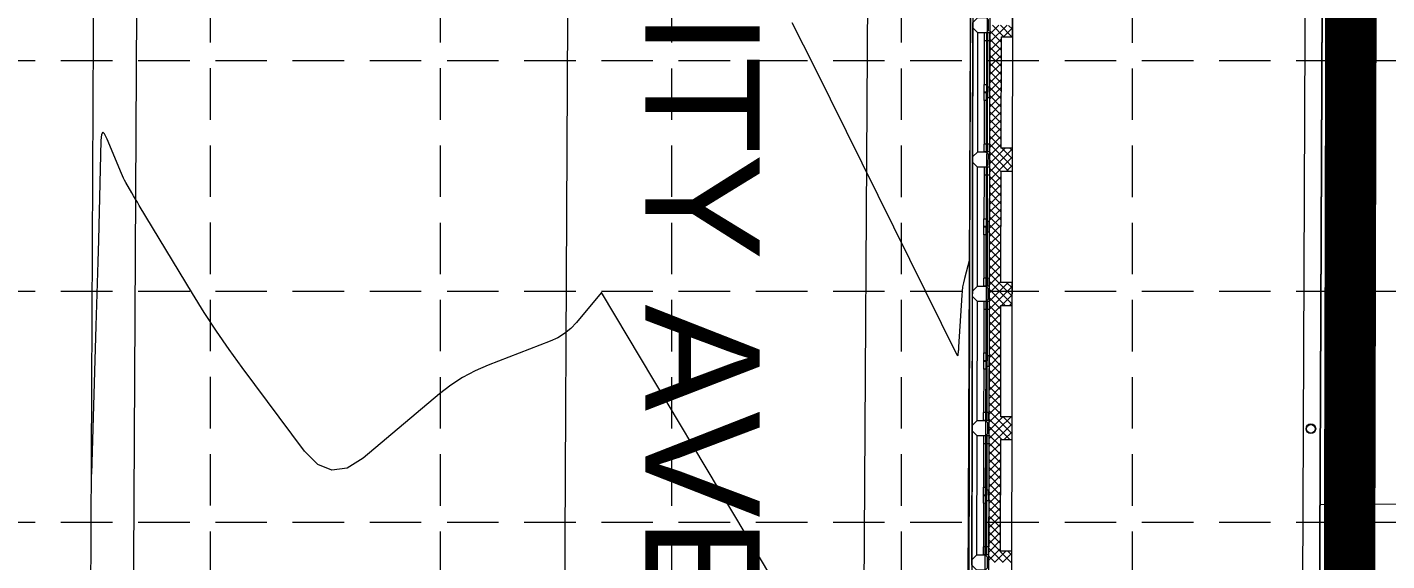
# Model space of a CAD drawing. Extents: x 4841 to 5381, y 4863 to 5725.
# Drawn here: x 4952.6 to 5031.8, y 5197.3 to 5228.5 of the extents above; entities that cross this region are included whole.
import ezdxf
from ezdxf.enums import TextEntityAlignment as Align

# ---------------------------------------------------------------- set-up
doc = ezdxf.new("R2010")
doc.units = 0
doc.header["$MEASUREMENT"] = 0
doc.linetypes.add('DASHED', pattern=[0.75, 0.5, -0.25])
doc.linetypes.add('HIDDEN', pattern=[0.375, 0.25, -0.125])
for name, color, linetype, lineweight in [('10', 7, 'Continuous', 0), ('2', 7, 'Continuous', 0), ('22', 7, 'Continuous', 0), ('27', 7, 'Continuous', 0), ('3', 7, 'Continuous', 0), ('EC', 35, 'Continuous', 0)]:
    doc.layers.add(name, color=color, linetype=linetype, lineweight=lineweight)
doc.layers.add('GRID', color=254, linetype='HIDDEN')
doc.layers.add('LIMITS OF DISTURBANCE', color=1, linetype='HIDDEN')
doc.styles.get("Standard").update_dxf_attribs({"font": 'ARIAL.TTF'})

msp = doc.modelspace()

# ---------------------------------------------------------------- linework, layer by layer
at = {"layer": '2', "color": 7, "linetype": 'HIDDEN', "lineweight": 0}
msp.add_line((5007.761, 5283.793), (5007.093, 5125.941), dxfattribs=at)
at = {"layer": '22', "color": 7, "linetype": 'Continuous', "lineweight": 0}
for p, q in [((5007.602, 5283.825), (5007.322, 5126.336)), ((5007.768, 5283.824), (5007.475, 5118.336)), ((5008.746, 5283.208), (5008.469, 5126.949)), ((5008.746, 5283.208), (5008.469, 5126.949)), ((5010.044, 5262.907), (5009.804, 5128.113)), ((5010.044, 5262.907), (5009.804, 5128.113)), ((5008.648, 5228.027), (5009.189, 5228.566)), ((5008.648, 5227.556), (5009.661, 5228.566)), ((5008.648, 5228.027), (5009.189, 5228.566)), ((5008.648, 5227.556), (5009.661, 5228.566)), ((5009.478, 5227.899), (5008.812, 5228.567)), ((5009.478, 5227.899), (5008.812, 5228.567)), ((5009.949, 5227.898), (5009.284, 5228.566)), ((5009.949, 5227.898), (5009.284, 5228.566)), ((5009.982, 5228.337), (5009.755, 5228.565)), ((5009.982, 5228.337), (5009.755, 5228.565)), ((5009.981, 5227.898), (5009.984, 5229.232)), ((5007.657, 5220.893), (5007.67, 5228.416)), ((5007.657, 5220.893), (5007.67, 5228.416)), ((5007.952, 5221.187), (5007.964, 5228.121)), ((5007.952, 5221.187), (5007.964, 5228.121)), ((5008.336, 5228.12), (5008.335, 5227.662)), ((5008.336, 5228.12), (5008.335, 5227.662)), ((5008.649, 5228.119), (5008.336, 5228.12)), ((5008.649, 5228.119), (5008.336, 5228.12)), ((5008.461, 5228.12), (5008.449, 5221.186)), ((5008.461, 5228.12), (5008.449, 5221.186)), ((5008.524, 5228.12), (5008.511, 5221.186)), ((5008.524, 5228.12), (5008.511, 5221.186)), ((5008.647, 5227.084), (5009.315, 5227.75)), ((5008.647, 5227.084), (5009.315, 5227.75)), ((5008.649, 5228.119), (5008.648, 5227.661)), ((5008.649, 5228.119), (5008.648, 5227.661)), ((5009.313, 5227.12), (5008.648, 5227.787)), ((5009.313, 5227.12), (5008.648, 5227.787)), ((5009.314, 5227.591), (5008.649, 5228.259)), ((5009.314, 5227.591), (5008.649, 5228.259)), ((5009.315, 5227.9), (5009.303, 5221.403)), ((5009.315, 5227.9), (5009.303, 5221.403)), ((5009.315, 5227.9), (5009.981, 5227.898)), ((5009.315, 5227.9), (5009.981, 5227.898)), ((5009.464, 5227.899), (5009.982, 5228.415)), ((5009.464, 5227.899), (5009.982, 5228.415)), ((5009.936, 5227.898), (5009.982, 5227.944)), ((5009.936, 5227.898), (5009.982, 5227.944)), ((5008.335, 5227.662), (5008.331, 5225.122)), ((5008.335, 5227.662), (5008.331, 5225.122)), ((5008.46, 5227.661), (5008.335, 5227.662)), ((5008.46, 5227.661), (5008.335, 5227.662)), ((5008.648, 5227.661), (5008.523, 5227.661)), ((5008.648, 5227.661), (5008.523, 5227.661)), ((5008.648, 5227.661), (5008.643, 5224.955)), ((5008.648, 5227.661), (5008.643, 5224.955)), ((5008.646, 5226.613), (5009.314, 5227.279)), ((5008.646, 5226.613), (5009.314, 5227.279)), ((5009.313, 5226.648), (5008.647, 5227.316)), ((5009.313, 5226.648), (5008.647, 5227.316)), ((5008.644, 5225.67), (5009.312, 5226.336)), ((5008.644, 5225.67), (5009.312, 5226.336)), ((5008.645, 5226.142), (5009.313, 5226.807)), ((5008.645, 5226.142), (5009.313, 5226.807)), ((5009.311, 5225.705), (5008.645, 5226.373)), ((5009.311, 5225.705), (5008.645, 5226.373)), ((5009.312, 5226.177), (5008.646, 5226.845)), ((5009.312, 5226.177), (5008.646, 5226.845)), ((5008.642, 5224.727), (5009.31, 5225.393)), ((5008.642, 5224.727), (5009.31, 5225.393)), ((5008.643, 5225.199), (5009.311, 5225.864)), ((5008.643, 5225.199), (5009.311, 5225.864)), ((5009.309, 5224.763), (5008.644, 5225.43)), ((5009.309, 5224.763), (5008.644, 5225.43)), ((5009.31, 5225.234), (5008.645, 5225.902)), ((5009.31, 5225.234), (5008.645, 5225.902)), ((5008.643, 5224.955), (5008.518, 5224.955)), ((5008.643, 5224.955), (5008.518, 5224.955)), ((5008.642, 5224.35), (5008.643, 5224.955)), ((5008.642, 5224.35), (5008.643, 5224.955)), ((5008.642, 5224.256), (5009.31, 5224.921)), ((5008.642, 5224.256), (5009.31, 5224.921)), ((5009.308, 5224.291), (5008.643, 5224.959)), ((5009.308, 5224.291), (5008.643, 5224.959)), ((5008.329, 5224.184), (5008.325, 5221.645)), ((5008.329, 5224.184), (5008.325, 5221.645)), ((5008.517, 5224.351), (5008.642, 5224.35)), ((5008.517, 5224.351), (5008.642, 5224.35)), ((5008.642, 5224.35), (5008.637, 5221.644)), ((5008.642, 5224.35), (5008.637, 5221.644)), ((5008.64, 5223.313), (5009.308, 5223.979)), ((5008.64, 5223.313), (5009.308, 5223.979)), ((5008.641, 5223.785), (5009.309, 5224.45)), ((5008.641, 5223.785), (5009.309, 5224.45)), ((5009.307, 5223.348), (5008.641, 5224.016)), ((5009.307, 5223.348), (5008.641, 5224.016)), ((5009.308, 5223.82), (5008.642, 5224.488)), ((5009.308, 5223.82), (5008.642, 5224.488)), ((5008.638, 5222.37), (5009.306, 5223.036)), ((5008.638, 5222.37), (5009.306, 5223.036)), ((5008.639, 5222.842), (5009.307, 5223.507)), ((5008.639, 5222.842), (5009.307, 5223.507)), ((5009.306, 5222.877), (5008.64, 5223.545)), ((5009.306, 5222.877), (5008.64, 5223.545)), ((5009.305, 5222.406), (5008.64, 5223.073)), ((5009.305, 5222.406), (5008.64, 5223.073)), ((5008.637, 5221.899), (5009.305, 5222.564)), ((5008.637, 5221.899), (5009.305, 5222.564)), ((5009.304, 5221.934), (5008.639, 5222.602)), ((5009.304, 5221.934), (5008.639, 5222.602)), ((5008.324, 5221.186), (5008.325, 5221.645)), ((5008.324, 5221.186), (5008.325, 5221.645)), ((5008.45, 5221.644), (5008.325, 5221.645)), ((5008.45, 5221.644), (5008.325, 5221.645)), ((5008.637, 5221.644), (5008.512, 5221.644)), ((5008.637, 5221.644), (5008.512, 5221.644)), ((5008.636, 5221.186), (5008.637, 5221.644)), ((5008.636, 5221.186), (5008.637, 5221.644)), ((5008.636, 5220.956), (5009.304, 5221.622)), ((5008.636, 5220.956), (5009.304, 5221.622)), ((5008.637, 5221.428), (5009.304, 5222.093)), ((5008.637, 5221.428), (5009.304, 5222.093)), ((5009.557, 5220.736), (5008.637, 5221.659)), ((5009.557, 5220.736), (5008.637, 5221.659)), ((5009.303, 5221.463), (5008.638, 5222.131)), ((5009.303, 5221.463), (5008.638, 5222.131)), ((5008.888, 5220.737), (5009.556, 5221.403)), ((5008.888, 5220.737), (5009.556, 5221.403)), ((5009.97, 5221.402), (5009.303, 5221.403)), ((5009.97, 5221.402), (5009.303, 5221.403)), ((5009.969, 5220.795), (5009.363, 5221.403)), ((5009.969, 5220.795), (5009.363, 5221.403)), ((5009.97, 5221.266), (5009.834, 5221.402)), ((5009.97, 5221.266), (5009.834, 5221.402)), ((5008.636, 5221.186), (5008.324, 5221.186)), ((5008.636, 5221.186), (5008.324, 5221.186)), ((5008.633, 5219.542), (5009.831, 5220.736)), ((5008.633, 5219.542), (5009.831, 5220.736)), ((5008.634, 5220.013), (5009.36, 5220.736)), ((5008.634, 5220.013), (5009.36, 5220.736)), ((5008.635, 5220.485), (5008.888, 5220.737)), ((5008.635, 5220.485), (5008.888, 5220.737)), ((5009.301, 5220.049), (5008.635, 5220.716)), ((5009.301, 5220.049), (5008.635, 5220.716)), ((5009.085, 5220.737), (5008.636, 5221.188)), ((5009.085, 5220.737), (5008.636, 5221.188)), ((5009.751, 5220.069), (5009.085, 5220.737)), ((5009.751, 5220.069), (5009.085, 5220.737)), ((5009.36, 5220.736), (5009.97, 5221.344)), ((5009.36, 5220.736), (5009.97, 5221.344)), ((5009.968, 5220.323), (5009.557, 5220.736)), ((5009.968, 5220.323), (5009.557, 5220.736)), ((5009.831, 5220.736), (5009.969, 5220.873)), ((5009.831, 5220.736), (5009.969, 5220.873)), ((5007.643, 5213.063), (5007.656, 5220.586)), ((5007.643, 5213.063), (5007.656, 5220.586)), ((5007.938, 5213.357), (5007.95, 5220.291)), ((5007.938, 5213.357), (5007.95, 5220.291)), ((5008.321, 5219.832), (5008.317, 5217.292)), ((5008.321, 5219.832), (5008.317, 5217.292)), ((5008.322, 5220.29), (5008.321, 5219.832)), ((5008.322, 5220.29), (5008.321, 5219.832)), ((5008.446, 5219.832), (5008.321, 5219.832)), ((5008.446, 5219.832), (5008.321, 5219.832)), ((5008.635, 5220.29), (5008.322, 5220.29)), ((5008.635, 5220.29), (5008.322, 5220.29)), ((5008.447, 5220.29), (5008.435, 5213.356)), ((5008.447, 5220.29), (5008.435, 5213.356)), ((5008.51, 5220.29), (5008.497, 5213.356)), ((5008.51, 5220.29), (5008.497, 5213.356)), ((5008.634, 5219.832), (5008.509, 5219.832)), ((5008.634, 5219.832), (5008.509, 5219.832)), ((5008.634, 5219.832), (5008.629, 5217.125)), ((5008.634, 5219.832), (5008.629, 5217.125)), ((5008.635, 5220.29), (5008.634, 5219.832)), ((5008.635, 5220.29), (5008.634, 5219.832)), ((5009.3, 5219.577), (5008.635, 5220.245)), ((5009.3, 5219.577), (5008.635, 5220.245)), ((5009.301, 5220.07), (5009.289, 5213.574)), ((5009.301, 5220.07), (5009.289, 5213.574)), ((5009.301, 5220.07), (5009.968, 5220.069)), ((5009.301, 5220.07), (5009.968, 5220.069)), ((5009.635, 5220.069), (5009.968, 5220.402)), ((5009.635, 5220.069), (5009.968, 5220.402)), ((5008.632, 5219.071), (5009.3, 5219.736)), ((5008.632, 5219.071), (5009.3, 5219.736)), ((5008.632, 5218.599), (5009.299, 5219.265)), ((5008.632, 5218.599), (5009.299, 5219.265)), ((5009.298, 5218.634), (5008.633, 5219.302)), ((5009.298, 5218.634), (5008.633, 5219.302)), ((5009.299, 5219.106), (5008.634, 5219.774)), ((5009.299, 5219.106), (5008.634, 5219.774)), ((5008.63, 5217.656), (5009.298, 5218.322)), ((5008.63, 5217.656), (5009.298, 5218.322)), ((5008.631, 5218.128), (5009.299, 5218.793)), ((5008.631, 5218.128), (5009.299, 5218.793)), ((5009.297, 5217.692), (5008.631, 5218.359)), ((5009.297, 5217.692), (5008.631, 5218.359)), ((5009.298, 5218.163), (5008.632, 5218.831)), ((5009.298, 5218.163), (5008.632, 5218.831)), ((5008.629, 5217.185), (5009.297, 5217.85)), ((5008.629, 5217.185), (5009.297, 5217.85)), ((5009.296, 5217.22), (5008.63, 5217.888)), ((5009.296, 5217.22), (5008.63, 5217.888)), ((5008.629, 5217.125), (5008.504, 5217.125)), ((5008.629, 5217.125), (5008.504, 5217.125)), ((5008.627, 5216.242), (5009.295, 5216.908)), ((5008.627, 5216.242), (5009.295, 5216.908)), ((5008.628, 5216.714), (5009.296, 5217.379)), ((5008.628, 5216.714), (5009.296, 5217.379)), ((5008.628, 5216.521), (5008.629, 5217.125)), ((5008.628, 5216.521), (5008.629, 5217.125)), ((5009.294, 5216.277), (5008.629, 5216.945)), ((5009.294, 5216.277), (5008.629, 5216.945)), ((5009.295, 5216.749), (5008.63, 5217.417)), ((5009.295, 5216.749), (5008.63, 5217.417)), ((5008.315, 5216.355), (5008.311, 5213.815)), ((5008.315, 5216.355), (5008.311, 5213.815)), ((5008.503, 5216.521), (5008.628, 5216.521)), ((5008.503, 5216.521), (5008.628, 5216.521)), ((5008.628, 5216.521), (5008.623, 5213.814)), ((5008.628, 5216.521), (5008.623, 5213.814)), ((5008.626, 5215.299), (5009.294, 5215.965)), ((5008.626, 5215.299), (5009.294, 5215.965)), ((5008.627, 5215.771), (5009.294, 5216.436)), ((5008.627, 5215.771), (5009.294, 5216.436)), ((5009.292, 5215.334), (5008.627, 5216.002)), ((5009.292, 5215.334), (5008.627, 5216.002)), ((5009.293, 5215.806), (5008.628, 5216.474)), ((5009.293, 5215.806), (5008.628, 5216.474)), ((5008.625, 5214.828), (5009.293, 5215.493)), ((5008.625, 5214.828), (5009.293, 5215.493)), ((5009.291, 5214.392), (5008.625, 5215.06)), ((5009.291, 5214.392), (5008.625, 5215.06)), ((5009.292, 5214.863), (5008.626, 5215.531)), ((5009.292, 5214.863), (5008.626, 5215.531)), ((5008.623, 5213.885), (5009.291, 5214.551)), ((5008.623, 5213.885), (5009.291, 5214.551)), ((5008.624, 5214.357), (5009.292, 5215.022)), ((5008.624, 5214.357), (5009.292, 5215.022)), ((5009.29, 5213.92), (5008.624, 5214.588)), ((5009.29, 5213.92), (5008.624, 5214.588)), ((5008.31, 5213.357), (5008.311, 5213.815)), ((5008.31, 5213.357), (5008.311, 5213.815)), ((5008.436, 5213.815), (5008.311, 5213.815)), ((5008.436, 5213.815), (5008.311, 5213.815)), ((5008.623, 5213.814), (5008.498, 5213.815)), ((5008.623, 5213.814), (5008.498, 5213.815)), ((5008.622, 5213.414), (5009.29, 5214.079)), ((5008.622, 5213.414), (5009.29, 5214.079)), ((5008.622, 5213.356), (5008.623, 5213.814)), ((5008.622, 5213.356), (5008.623, 5213.814)), ((5008.622, 5212.942), (5009.289, 5213.608)), ((5008.622, 5212.942), (5009.289, 5213.608)), ((5009.359, 5212.907), (5008.623, 5213.645)), ((5009.359, 5212.907), (5008.623, 5213.645)), ((5009.83, 5212.906), (5008.624, 5214.117)), ((5009.83, 5212.906), (5008.624, 5214.117)), ((5009.059, 5212.907), (5009.727, 5213.573)), ((5009.059, 5212.907), (5009.727, 5213.573)), ((5009.956, 5213.572), (5009.289, 5213.574)), ((5009.956, 5213.572), (5009.289, 5213.574)), ((5009.955, 5213.252), (5009.636, 5213.573)), ((5009.955, 5213.252), (5009.636, 5213.573)), ((5009.954, 5212.239), (5009.956, 5213.572)), ((5007.629, 5205.234), (5007.642, 5212.757)), ((5007.629, 5205.234), (5007.642, 5212.757)), ((5008.622, 5213.356), (5008.31, 5213.357)), ((5008.622, 5213.356), (5008.31, 5213.357)), ((5008.62, 5212), (5009.53, 5212.907)), ((5008.62, 5212), (5009.53, 5212.907)), ((5008.621, 5212.471), (5009.059, 5212.907)), ((5008.621, 5212.471), (5009.059, 5212.907)), ((5009.287, 5212.035), (5008.621, 5212.703)), ((5009.287, 5212.035), (5008.621, 5212.703)), ((5008.887, 5212.908), (5008.622, 5213.174)), ((5008.887, 5212.908), (5008.622, 5213.174)), ((5009.553, 5212.24), (5008.887, 5212.908)), ((5009.553, 5212.24), (5008.887, 5212.908)), ((5009.334, 5212.24), (5009.955, 5212.859)), ((5009.334, 5212.24), (5009.955, 5212.859)), ((5009.954, 5212.31), (5009.359, 5212.907)), ((5009.954, 5212.31), (5009.359, 5212.907)), ((5009.53, 5212.907), (5009.956, 5213.33)), ((5009.53, 5212.907), (5009.956, 5213.33)), ((5009.955, 5212.781), (5009.83, 5212.906)), ((5009.955, 5212.781), (5009.83, 5212.906)), ((5007.924, 5205.528), (5007.936, 5212.461)), ((5007.924, 5205.528), (5007.936, 5212.461)), ((5008.307, 5212.002), (5008.303, 5209.463)), ((5008.307, 5212.002), (5008.303, 5209.463)), ((5008.308, 5212.461), (5008.307, 5212.002)), ((5008.308, 5212.461), (5008.307, 5212.002)), ((5008.432, 5212.002), (5008.307, 5212.002)), ((5008.432, 5212.002), (5008.307, 5212.002)), ((5008.621, 5212.46), (5008.308, 5212.461)), ((5008.621, 5212.46), (5008.308, 5212.461)), ((5008.433, 5212.461), (5008.421, 5205.527)), ((5008.433, 5212.461), (5008.421, 5205.527)), ((5008.496, 5212.46), (5008.483, 5205.527)), ((5008.496, 5212.46), (5008.483, 5205.527)), ((5008.62, 5212.002), (5008.495, 5212.002)), ((5008.62, 5212.002), (5008.495, 5212.002)), ((5008.62, 5212.002), (5008.615, 5209.295)), ((5008.62, 5212.002), (5008.615, 5209.295)), ((5008.619, 5211.528), (5009.287, 5212.194)), ((5008.619, 5211.528), (5009.287, 5212.194)), ((5008.621, 5212.46), (5008.62, 5212.002)), ((5008.621, 5212.46), (5008.62, 5212.002)), ((5009.286, 5211.563), (5008.62, 5212.231)), ((5009.286, 5211.563), (5008.62, 5212.231)), ((5009.287, 5212.24), (5009.275, 5205.744)), ((5009.287, 5212.24), (5009.275, 5205.744)), ((5009.287, 5212.24), (5009.954, 5212.239)), ((5009.287, 5212.24), (5009.954, 5212.239)), ((5009.805, 5212.239), (5009.954, 5212.388)), ((5009.805, 5212.239), (5009.954, 5212.388)), ((5008.617, 5210.585), (5009.285, 5211.251)), ((5008.617, 5210.585), (5009.285, 5211.251)), ((5008.618, 5211.057), (5009.286, 5211.722)), ((5008.618, 5211.057), (5009.286, 5211.722)), ((5009.285, 5211.092), (5008.619, 5211.76)), ((5009.285, 5211.092), (5008.619, 5211.76)), ((5009.284, 5210.62), (5008.619, 5211.288)), ((5009.284, 5210.62), (5008.619, 5211.288)), ((5008.616, 5209.642), (5009.284, 5210.308)), ((5008.616, 5209.642), (5009.284, 5210.308)), ((5008.617, 5210.114), (5009.284, 5210.779)), ((5008.617, 5210.114), (5009.284, 5210.779)), ((5009.282, 5209.678), (5008.617, 5210.345)), ((5009.282, 5209.678), (5008.617, 5210.345)), ((5009.283, 5210.149), (5008.618, 5210.817)), ((5009.283, 5210.149), (5008.618, 5210.817)), ((5008.615, 5209.171), (5009.283, 5209.837)), ((5008.615, 5209.171), (5009.283, 5209.837)), ((5009.282, 5209.206), (5008.616, 5209.874)), ((5009.282, 5209.206), (5008.616, 5209.874)), ((5008.615, 5209.295), (5008.49, 5209.296)), ((5008.615, 5209.295), (5008.49, 5209.296)), ((5008.613, 5208.228), (5009.281, 5208.894)), ((5008.613, 5208.228), (5009.281, 5208.894)), ((5008.614, 5208.7), (5009.282, 5209.365)), ((5008.614, 5208.7), (5009.282, 5209.365)), ((5008.614, 5208.691), (5008.615, 5209.295)), ((5008.614, 5208.691), (5008.615, 5209.295)), ((5009.28, 5208.263), (5008.614, 5208.931)), ((5009.28, 5208.263), (5008.614, 5208.931)), ((5009.281, 5208.735), (5008.615, 5209.403)), ((5009.281, 5208.735), (5008.615, 5209.403)), ((5008.301, 5208.525), (5008.297, 5205.985)), ((5008.301, 5208.525), (5008.297, 5205.985)), ((5008.489, 5208.691), (5008.614, 5208.691)), ((5008.489, 5208.691), (5008.614, 5208.691)), ((5008.614, 5208.691), (5008.609, 5205.985)), ((5008.614, 5208.691), (5008.609, 5205.985)), ((5008.612, 5207.757), (5009.28, 5208.422)), ((5008.612, 5207.757), (5009.28, 5208.422)), ((5008.612, 5207.285), (5009.279, 5207.951)), ((5008.612, 5207.285), (5009.279, 5207.951)), ((5009.278, 5207.321), (5008.613, 5207.988)), ((5009.278, 5207.321), (5008.613, 5207.988)), ((5009.279, 5207.792), (5008.614, 5208.46)), ((5009.279, 5207.792), (5008.614, 5208.46)), ((5008.611, 5206.814), (5009.279, 5207.48)), ((5008.611, 5206.814), (5009.279, 5207.48)), ((5009.277, 5206.849), (5008.612, 5207.517)), ((5009.277, 5206.849), (5008.612, 5207.517)), ((5008.609, 5205.871), (5009.277, 5206.537)), ((5008.609, 5205.871), (5009.277, 5206.537)), ((5008.61, 5206.343), (5009.278, 5207.008)), ((5008.61, 5206.343), (5009.278, 5207.008)), ((5009.276, 5205.906), (5008.61, 5206.574)), ((5009.276, 5205.906), (5008.61, 5206.574)), ((5009.277, 5206.378), (5008.611, 5207.046)), ((5009.277, 5206.378), (5008.611, 5207.046)), ((5008.296, 5205.527), (5008.297, 5205.985)), ((5008.296, 5205.527), (5008.297, 5205.985)), ((5008.422, 5205.985), (5008.297, 5205.985)), ((5008.422, 5205.985), (5008.297, 5205.985)), ((5008.609, 5205.985), (5008.484, 5205.985)), ((5008.609, 5205.985), (5008.484, 5205.985)), ((5008.608, 5205.4), (5009.276, 5206.065)), ((5008.608, 5205.4), (5009.276, 5206.065)), ((5008.608, 5205.526), (5008.609, 5205.985)), ((5008.608, 5205.526), (5008.609, 5205.985)), ((5009.632, 5205.077), (5008.609, 5206.103)), ((5009.632, 5205.077), (5008.609, 5206.103)), ((5009.161, 5205.078), (5008.609, 5205.631)), ((5009.161, 5205.078), (5008.609, 5205.631)), ((5008.758, 5205.078), (5009.426, 5205.744)), ((5008.758, 5205.078), (5009.426, 5205.744)), ((5009.229, 5205.077), (5009.897, 5205.743)), ((5009.229, 5205.077), (5009.897, 5205.743)), ((5009.942, 5205.743), (5009.275, 5205.744)), ((5009.942, 5205.743), (5009.275, 5205.744)), ((5009.941, 5205.239), (5009.438, 5205.744)), ((5009.941, 5205.239), (5009.438, 5205.744)), ((5009.942, 5205.71), (5009.909, 5205.743)), ((5009.942, 5205.71), (5009.909, 5205.743)), ((5007.615, 5197.404), (5007.628, 5204.927)), ((5007.615, 5197.404), (5007.628, 5204.927)), ((5008.608, 5205.526), (5008.296, 5205.527)), ((5008.608, 5205.526), (5008.296, 5205.527)), ((5008.606, 5203.986), (5009.7, 5205.077)), ((5008.606, 5203.986), (5009.7, 5205.077)), ((5008.607, 5204.928), (5008.758, 5205.078)), ((5008.607, 5204.928), (5008.758, 5205.078)), ((5008.607, 5204.457), (5009.229, 5205.077)), ((5008.607, 5204.457), (5009.229, 5205.077)), ((5008.689, 5205.078), (5008.608, 5205.16)), ((5008.689, 5205.078), (5008.608, 5205.16)), ((5009.355, 5204.411), (5008.689, 5205.078)), ((5009.355, 5204.411), (5008.689, 5205.078)), ((5009.826, 5204.41), (5009.161, 5205.078)), ((5009.826, 5204.41), (5009.161, 5205.078)), ((5009.504, 5204.41), (5009.941, 5204.845)), ((5009.504, 5204.41), (5009.941, 5204.845)), ((5009.94, 5204.767), (5009.632, 5205.077)), ((5009.94, 5204.767), (5009.632, 5205.077)), ((5009.7, 5205.077), (5009.941, 5205.317)), ((5009.7, 5205.077), (5009.941, 5205.317)), ((5007.91, 5197.698), (5007.922, 5204.632)), ((5007.91, 5197.698), (5007.922, 5204.632)), ((5008.294, 5204.173), (5008.289, 5201.633)), ((5008.294, 5204.173), (5008.289, 5201.633)), ((5008.294, 5204.631), (5008.294, 5204.173)), ((5008.607, 5204.631), (5008.294, 5204.631)), ((5008.294, 5204.631), (5008.294, 5204.173)), ((5008.607, 5204.631), (5008.294, 5204.631)), ((5008.419, 5204.173), (5008.294, 5204.173)), ((5008.419, 5204.173), (5008.294, 5204.173)), ((5008.419, 5204.631), (5008.407, 5197.697)), ((5008.419, 5204.631), (5008.407, 5197.697)), ((5008.482, 5204.631), (5008.47, 5197.697)), ((5008.482, 5204.631), (5008.47, 5197.697)), ((5008.606, 5204.172), (5008.481, 5204.172)), ((5008.606, 5204.172), (5008.481, 5204.172)), ((5008.606, 5204.172), (5008.601, 5201.466)), ((5008.606, 5204.172), (5008.601, 5201.466)), ((5008.605, 5203.514), (5009.273, 5204.18)), ((5008.605, 5203.514), (5009.273, 5204.18)), ((5008.607, 5204.631), (5008.606, 5204.172)), ((5008.607, 5204.631), (5008.606, 5204.172)), ((5009.272, 5203.549), (5008.606, 5204.217)), ((5009.272, 5203.549), (5008.606, 5204.217)), ((5009.272, 5204.021), (5008.607, 5204.689)), ((5009.272, 5204.021), (5008.607, 5204.689)), ((5009.273, 5204.411), (5009.262, 5197.914)), ((5009.273, 5204.411), (5009.262, 5197.914)), ((5009.273, 5204.411), (5009.94, 5204.409)), ((5009.273, 5204.411), (5009.94, 5204.409)), ((5008.603, 5202.571), (5009.271, 5203.237)), ((5008.603, 5202.571), (5009.271, 5203.237)), ((5008.604, 5203.043), (5009.272, 5203.708)), ((5008.604, 5203.043), (5009.272, 5203.708)), ((5009.27, 5202.607), (5008.604, 5203.274)), ((5009.27, 5202.607), (5008.604, 5203.274)), ((5009.271, 5203.078), (5008.605, 5203.746)), ((5009.271, 5203.078), (5008.605, 5203.746)), ((5008.602, 5202.1), (5009.27, 5202.766)), ((5008.602, 5202.1), (5009.27, 5202.766)), ((5009.269, 5202.135), (5008.604, 5202.803)), ((5009.269, 5202.135), (5008.604, 5202.803)), ((5008.601, 5201.629), (5009.269, 5202.294)), ((5008.601, 5201.629), (5009.269, 5202.294)), ((5008.601, 5201.157), (5009.269, 5201.823)), ((5008.601, 5201.157), (5009.269, 5201.823)), ((5009.267, 5201.192), (5008.602, 5201.86)), ((5009.267, 5201.192), (5008.602, 5201.86)), ((5009.268, 5201.664), (5008.603, 5202.332)), ((5009.268, 5201.664), (5008.603, 5202.332)), ((5008.475, 5200.862), (5008.6, 5200.862)), ((5008.475, 5200.862), (5008.6, 5200.862)), ((5008.601, 5201.466), (5008.476, 5201.466)), ((5008.601, 5201.466), (5008.476, 5201.466)), ((5008.6, 5200.862), (5008.595, 5198.155)), ((5008.6, 5200.862), (5008.595, 5198.155)), ((5008.599, 5200.214), (5009.267, 5200.88)), ((5008.599, 5200.214), (5009.267, 5200.88)), ((5008.6, 5200.862), (5008.601, 5201.466)), ((5008.6, 5200.862), (5008.601, 5201.466)), ((5008.6, 5200.686), (5009.268, 5201.351)), ((5008.6, 5200.686), (5009.268, 5201.351)), ((5009.266, 5200.25), (5008.6, 5200.917)), ((5009.266, 5200.25), (5008.6, 5200.917)), ((5009.267, 5200.721), (5008.601, 5201.389)), ((5009.267, 5200.721), (5008.601, 5201.389)), ((5008.287, 5200.696), (5008.283, 5198.156)), ((5008.287, 5200.696), (5008.283, 5198.156)), ((5008.598, 5199.743), (5009.266, 5200.409)), ((5008.598, 5199.743), (5009.266, 5200.409)), ((5009.265, 5199.778), (5008.599, 5200.446)), ((5009.265, 5199.778), (5008.599, 5200.446)), ((5008.596, 5198.8), (5009.264, 5199.466)), ((5008.596, 5198.8), (5009.264, 5199.466)), ((5008.597, 5199.272), (5009.265, 5199.937)), ((5008.597, 5199.272), (5009.265, 5199.937)), ((5009.263, 5198.835), (5008.598, 5199.503)), ((5009.263, 5198.835), (5008.598, 5199.503)), ((5009.264, 5199.307), (5008.599, 5199.975)), ((5009.264, 5199.307), (5008.599, 5199.975)), ((5008.595, 5197.857), (5009.263, 5198.523)), ((5008.595, 5197.857), (5009.263, 5198.523)), ((5008.596, 5198.329), (5009.263, 5198.994)), ((5008.596, 5198.329), (5009.263, 5198.994)), ((5009.905, 5197.247), (5008.596, 5198.56)), ((5009.905, 5197.247), (5008.596, 5198.56)), ((5009.262, 5198.364), (5008.597, 5199.032)), ((5009.262, 5198.364), (5008.597, 5199.032)), ((5008.282, 5197.697), (5008.283, 5198.156)), ((5008.282, 5197.697), (5008.283, 5198.156)), ((5008.595, 5197.697), (5008.282, 5197.697)), ((5008.595, 5197.697), (5008.282, 5197.697)), ((5008.408, 5198.155), (5008.283, 5198.156)), ((5008.408, 5198.155), (5008.283, 5198.156)), ((5008.595, 5198.155), (5008.47, 5198.155)), ((5008.595, 5198.155), (5008.47, 5198.155)), ((5008.594, 5197.386), (5009.262, 5198.051)), ((5008.594, 5197.386), (5009.262, 5198.051)), ((5008.962, 5197.248), (5008.594, 5197.618)), ((5008.962, 5197.248), (5008.594, 5197.618)), ((5008.595, 5197.697), (5008.595, 5198.155)), ((5008.595, 5197.697), (5008.595, 5198.155)), ((5009.434, 5197.247), (5008.595, 5198.089)), ((5009.434, 5197.247), (5008.595, 5198.089)), ((5008.928, 5197.248), (5009.596, 5197.914)), ((5008.928, 5197.248), (5009.596, 5197.914)), ((5009.928, 5197.913), (5009.262, 5197.914)), ((5009.928, 5197.913), (5009.262, 5197.914)), ((5009.399, 5197.247), (5009.928, 5197.774)), ((5009.399, 5197.247), (5009.928, 5197.774)), ((5009.928, 5197.696), (5009.711, 5197.914)), ((5009.928, 5197.696), (5009.711, 5197.914))]:
    msp.add_line(p, q, dxfattribs=at)
for points in [[(5007.097, 5126.337), (5027.59, 5126.346), (5028.261, 5283.833), (5007.768, 5283.824), (5007.095, 5126.235)], [(5008.764, 5282.823), (5027.256, 5282.79), (5026.594, 5127.346), (5008.101, 5127.338)], [(5008.764, 5282.823), (5027.256, 5282.79), (5026.594, 5127.346), (5008.101, 5127.338)], [(5008.449, 5229.016), (5008.567, 5228.898), (5008.565, 5228.237), (5008.447, 5228.12), (5007.964, 5228.121), (5007.67, 5228.416), (5007.67, 5228.722), (5007.966, 5229.017)], [(5008.449, 5229.016), (5008.567, 5228.898), (5008.565, 5228.237), (5008.447, 5228.12), (5007.964, 5228.121), (5007.67, 5228.416), (5007.67, 5228.722), (5007.966, 5229.017)], [(5008.435, 5221.186), (5008.553, 5221.068), (5008.551, 5220.408), (5008.433, 5220.29), (5007.95, 5220.291), (5007.656, 5220.586), (5007.657, 5220.893), (5007.952, 5221.187)], [(5008.435, 5221.186), (5008.553, 5221.068), (5008.551, 5220.408), (5008.433, 5220.29), (5007.95, 5220.291), (5007.656, 5220.586), (5007.657, 5220.893), (5007.952, 5221.187)], [(5008.421, 5213.356), (5008.539, 5213.238), (5008.538, 5212.578), (5008.42, 5212.461), (5007.936, 5212.461), (5007.642, 5212.757), (5007.643, 5213.063), (5007.938, 5213.357)], [(5008.421, 5213.356), (5008.539, 5213.238), (5008.538, 5212.578), (5008.42, 5212.461), (5007.936, 5212.461), (5007.642, 5212.757), (5007.643, 5213.063), (5007.938, 5213.357)], [(5008.407, 5205.527), (5008.525, 5205.409), (5008.524, 5204.749), (5008.406, 5204.631), (5007.922, 5204.632), (5007.628, 5204.927), (5007.629, 5205.234), (5007.924, 5205.528)], [(5008.407, 5205.527), (5008.525, 5205.409), (5008.524, 5204.749), (5008.406, 5204.631), (5007.922, 5204.632), (5007.628, 5204.927), (5007.629, 5205.234), (5007.924, 5205.528)], [(5008.393, 5197.697), (5008.511, 5197.579), (5008.51, 5196.919), (5008.392, 5196.801), (5007.908, 5196.802), (5007.614, 5197.097), (5007.615, 5197.404), (5007.91, 5197.698)], [(5008.393, 5197.697), (5008.511, 5197.579), (5008.51, 5196.919), (5008.392, 5196.801), (5007.908, 5196.802), (5007.614, 5197.097), (5007.615, 5197.404), (5007.91, 5197.698)]]:
    msp.add_lwpolyline(points, close=True, dxfattribs=at)
for points in [[(5007.768, 5283.824), (5028.261, 5283.788), (5027.59, 5126.346), (5007.097, 5126.337), (5007.768, 5283.824)], [(5007.768, 5283.824), (5028.261, 5283.788), (5027.59, 5126.346), (5007.097, 5126.337), (5007.768, 5283.824)], [(5008.454, 5224.184), (5008.329, 5224.184), (5008.33, 5224.643), (5008.455, 5224.642)], [(5008.454, 5224.184), (5008.329, 5224.184), (5008.33, 5224.643), (5008.455, 5224.642)], [(5008.455, 5224.663), (5008.33, 5224.664), (5008.331, 5225.122), (5008.456, 5225.122)], [(5008.455, 5224.663), (5008.33, 5224.664), (5008.331, 5225.122), (5008.456, 5225.122)], [(5008.44, 5216.355), (5008.315, 5216.355), (5008.316, 5216.813), (5008.441, 5216.813)], [(5008.44, 5216.355), (5008.315, 5216.355), (5008.316, 5216.813), (5008.441, 5216.813)], [(5008.441, 5216.834), (5008.316, 5216.834), (5008.317, 5217.292), (5008.442, 5217.292)], [(5008.441, 5216.834), (5008.316, 5216.834), (5008.317, 5217.292), (5008.442, 5217.292)], [(5008.426, 5208.525), (5008.301, 5208.525), (5008.302, 5208.983), (5008.427, 5208.983)], [(5008.426, 5208.525), (5008.301, 5208.525), (5008.302, 5208.983), (5008.427, 5208.983)], [(5008.427, 5209.004), (5008.302, 5209.004), (5008.303, 5209.463), (5008.428, 5209.462)], [(5008.427, 5209.004), (5008.302, 5209.004), (5008.303, 5209.463), (5008.428, 5209.462)], [(5008.413, 5201.174), (5008.288, 5201.175), (5008.289, 5201.633), (5008.414, 5201.633)], [(5008.413, 5201.174), (5008.288, 5201.175), (5008.289, 5201.633), (5008.414, 5201.633)], [(5008.412, 5200.695), (5008.287, 5200.696), (5008.288, 5201.154), (5008.413, 5201.154)], [(5008.412, 5200.695), (5008.287, 5200.696), (5008.288, 5201.154), (5008.413, 5201.154)]]:
    msp.add_lwpolyline(points, dxfattribs=at)
for radius in [0.281, 0.281, 0.25, 0.25]:
    msp.add_circle((5027.371, 5205.045), radius, dxfattribs=at)
at = {"layer": '27', "color": 7, "linetype": 'Continuous', "lineweight": 0}
for points in [[(4956.048, 5146.616), (4956.267, 5195.074), (4956.499, 5244.527), (4956.79, 5285.097)], [(4956.048, 5146.616), (4956.267, 5195.074), (4956.499, 5244.527), (4956.79, 5285.097)], [(4959.382, 5284.398), (4958.939, 5233.093), (4958.679, 5183.042), (4958.41, 5135.776), (4958.366, 5088.609), (4957.935, 5038.434), (4957.812, 4997.016)], [(4959.382, 5284.398), (4958.939, 5233.093), (4958.679, 5183.042), (4958.41, 5135.776), (4958.366, 5088.609), (4957.935, 5038.434), (4957.812, 4997.016)], [(4984.258, 5284.502), (4984.057, 5232.803), (4983.804, 5183.35), (4983.409, 5136.612), (4982.997, 5091.74), (4982.861, 5039.331), (4982.621, 4997.002)], [(4984.258, 5284.502), (4984.057, 5232.803), (4983.804, 5183.35), (4983.409, 5136.612), (4982.997, 5091.74), (4982.861, 5039.331), (4982.621, 4997.002)]]:
    msp.add_lwpolyline(points, dxfattribs=at)
at = {"layer": '3', "color": 7, "linetype": 'Continuous', "lineweight": 0}
msp.add_line((5000.127, 4999.942), (5004.207, 5661.986), dxfattribs=at)
at = {"layer": 'EC', "color": 35, "linetype": 'Continuous', "lineweight": 0}
for points in [[(5007.474, 5214.92), (5007.175, 5213.801), (5007.117, 5213.56), (5007.072, 5213.317), (5007.039, 5213.072), (5007.018, 5212.825), (5006.843, 5209.813), (5006.838, 5209.749), (5006.834, 5209.686), (5006.828, 5209.622), (5006.822, 5209.559), (5006.799, 5209.351), (5006.792, 5209.318), (5006.782, 5209.305), (5006.768, 5209.313), (5006.75, 5209.343), (4998.453, 5226.107), (4997.138, 5228.714)], [(4995.949, 5196.344), (4986.032, 5212.989), (4986.03, 5212.992), (4986.028, 5212.992), (4986.027, 5212.991), (4986.025, 5212.989), (4986.02, 5212.977), (4986.019, 5212.975), (4986.018, 5212.972), (4986.017, 5212.97), (4986.015, 5212.968), (4984.565, 5211.238), (4984.236, 5210.892), (4983.873, 5210.595), (4983.474, 5210.347), (4983.04, 5210.149), (4979.417, 5208.753), (4978.658, 5208.424), (4977.934, 5208.036), (4977.245, 5207.59), (4976.591, 5207.084), (4972.126, 5203.333), (4971.195, 5202.755), (4970.317, 5202.628), (4969.492, 5202.954), (4968.719, 5203.73), (4965.086, 5208.609), (4964.321, 5209.663), (4963.582, 5210.735), (4962.869, 5211.824), (4962.182, 5212.931), (4959.083, 5218.066), (4958.973, 5218.249), (4958.865, 5218.432), (4958.757, 5218.615), (4958.65, 5218.799), (4958.303, 5219.401), (4958.231, 5219.532), (4958.163, 5219.664), (4958.1, 5219.798), (4958.041, 5219.935), (4957.222, 5221.921), (4957.068, 5222.236), (4956.954, 5222.33), (4956.881, 5222.202), (4956.849, 5221.852), (4956.702, 5216.031), (4956.669, 5214.784), (4956.636, 5213.536), (4956.6, 5212.289), (4956.563, 5211.042), (4956.301, 5202.389)], [(5027.907, 5200.635), (5033.672, 5200.671)], [(5027.907, 5200.635), (5033.672, 5200.671)]]:
    msp.add_lwpolyline(points, dxfattribs=at)
at = {"layer": 'GRID', "color": 252, "linetype": 'HIDDEN', "lineweight": 0, "ltscale": 12}
for p, q in [((5030.394, 4930.551), (5030.394, 5710.769)), ((4963.291, 4930.562), (4963.154, 5710.242)), ((4976.636, 4930.559), (4976.639, 5710.234)), ((4990.125, 4930.557), (4990.11, 5710.231)), ((5003.493, 4930.555), (5003.52, 5710.229)), ((5016.948, 4930.553), (5017.03, 5710.212)), ((4855.523, 5226.51), (5366.685, 5226.51)), ((4855.523, 5213.059), (5366.685, 5213.059)), ((4855.523, 5199.607), (5366.685, 5199.607))]:
    msp.add_line(p, q, dxfattribs=at)
at = {"layer": 'LIMITS OF DISTURBANCE', "linetype": 'DASHED', "lineweight": 0, "ltscale": 30, "const_width": 3, "flags": 128}
msp.add_lwpolyline([(5146.211, 5524.165), (5210.251, 5524.318), (5213.484, 5510.318, -0.091575), (5225.972, 5303.734), (5138.909, 5303.583), (5138.875, 5001.884), (5003.354, 5002.062), (5003.521, 5125.063), (5029.457, 5124.727), (5029.835, 5285.427), (5006.288, 5285.75), (5005.64, 5285.75), (5006.547, 5423.336), (5028.021, 5423.997), (5029.844, 5426.404), (5065.176, 5426.499), (5064.985, 5445.915), (5028.891, 5445.248), (5027.177, 5447.533), (5006.965, 5447.332), (5007.685, 5515.622), (5089.333, 5514.456), (5088.839, 5410.294), (5146.825, 5411.112), (5147.086, 5525.576), (5147.086, 5525.576)], format="xyb", dxfattribs=at)

# ---------------------------------------------------------------- texts
at = {"layer": '10', "color": 7, "linetype": 'Continuous', "lineweight": 0}
msp.add_text('NILES CITY AVENUE', height=6.66799, rotation=270, dxfattribs=at).set_placement((4988.58, 5219.793), align=Align.CENTER)

doc.saveas('drawing.dxf')
